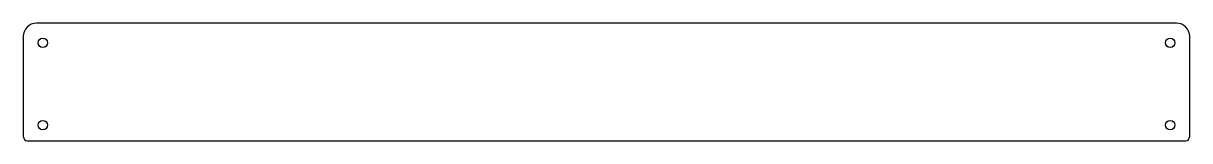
# Model space of a CAD drawing. Header units: millimetres. Extents: x -134 to 134, y -14 to 14.
import ezdxf

# ---------------------------------------------------------------- set-up
doc = ezdxf.new("R2010")
doc.units = ezdxf.units.MM

msp = doc.modelspace()

# ---------------------------------------------------------------- linework, layer by layer
at = {"color": 7, "linetype": 'Continuous', "lineweight": 25}
for p, q in [((131.5, 13.55), (-131.5, 13.55)), ((-134.5, 10.55), (-134.5, -12.55)), ((134.5, -12.55), (134.5, 10.55)), ((-133.5, -13.55), (133.5, -13.55))]:
    msp.add_line(p, q, dxfattribs=at)
for centre in [(-130, 9.05), (130, 9.05), (-130, -9.95), (130, -9.95)]:
    msp.add_circle(centre, 1.1, dxfattribs=at)
for centre, radius, start, end in [((-131.5, 10.55), 3, 90, 180), ((131.5, 10.55), 3, 0, 90), ((-133.5, -12.55), 1, 180, 270), ((133.5, -12.55), 1, 270, 0)]:
    msp.add_arc(centre, radius, start, end, dxfattribs=at)

doc.saveas('drawing.dxf')
